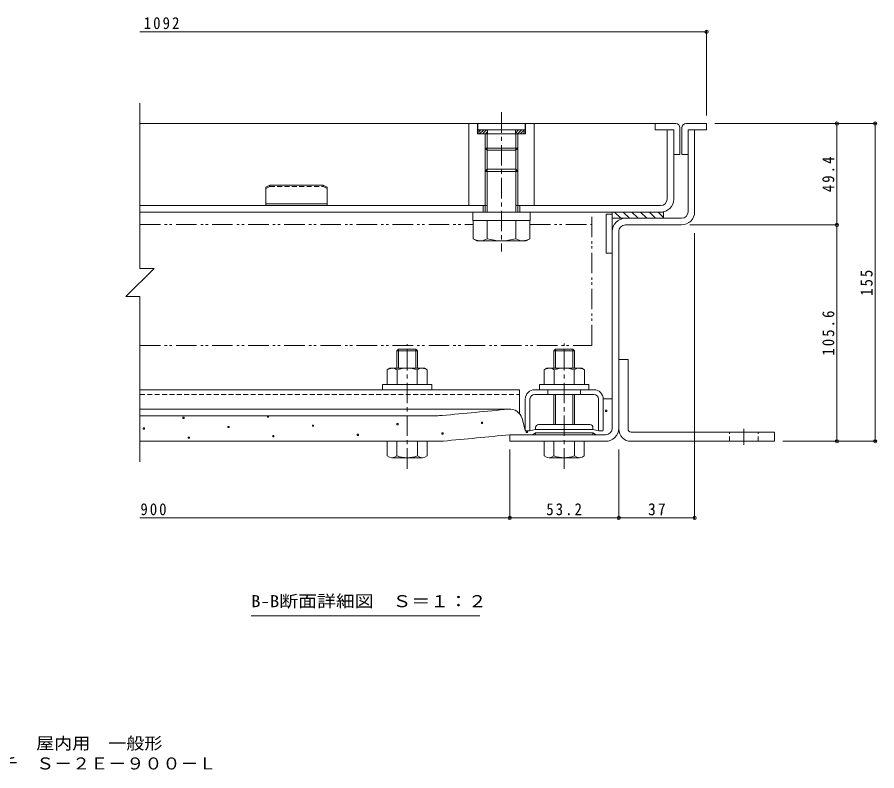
# Model space of a CAD drawing. Units: millimetres at full size. Extents: x -494 to 546, y -392 to 384.
# Drawn here: x 75.5 to 494.8, y -392.4 to -24.8 of the extents above; entities that cross this region are included whole.
import ezdxf
from ezdxf.enums import TextEntityAlignment as Align

# ---------------------------------------------------------------- set-up
doc = ezdxf.new("R2010")
doc.units = ezdxf.units.MM
doc.header["$LTSCALE"] = 2
doc.header["$PDMODE"] = 32
doc.header["$PDSIZE"] = 1.6
for name, pattern in [('CHAIN1', [8, 5, -1, 1, -1]), ('DASHED1', [1.8, 1.2, -0.6]), ('DOUBLE_CHAIN1', [8.8, 5, -1, 0.6, -0.6, 0.6, -1])]:
    doc.linetypes.add(name, pattern=pattern)
for name, color, linetype, lineweight in [('D-1', 3, 'Continuous', 9), ('D-2', 3, 'Continuous', 9), ('D-3', 5, 'Continuous', 5), ('D-4', 4, 'Continuous', 9), ('D-5', 7, 'Continuous', 9), ('D-6', 6, 'Continuous', 9), ('D-7', 134, 'Continuous', 5), ('D-9', 134, 'Continuous', 5), ('D-B', 2, 'Continuous', 9), ('D-C', 2, 'Continuous', 9), ('D-F', 7, 'Continuous', 9), ('F-5_F-5ﾚｲﾔ', 7, 'Continuous', 9)]:
    doc.layers.add(name, color=color, linetype=linetype, lineweight=lineweight)
doc.styles.add('ＭＳ ゴシック', font='')
doc.styles.get('ＭＳ ゴシック').set_extended_font_data('MS Gothic')

msp = doc.modelspace()

# ---------------------------------------------------------------- linework, layer by layer
at = {"layer": 'D-1'}
for p, q in [((368.931, -191.688), (373.431, -191.688)), ((368.931, -225.689), (368.931, -191.688)), ((373.431, -225.711), (373.431, -191.688)), ((374.931, -227.189), (444.931, -227.189)), ((444.931, -227.189), (444.931, -231.689)), ((374.931, -231.689), (444.931, -231.689))]:
    msp.add_line(p, q, dxfattribs=at)
at = {"layer": 'D-1', "linetype": 'CHAIN1'}
msp.add_line((429.931, -233.436), (429.931, -225.547), dxfattribs=at)
at = {"layer": 'D-1', "linetype": 'DASHED1'}
for p, q in [((422.931, -231.69), (422.931, -227.19)), ((436.931, -231.689), (436.931, -227.189))]:
    msp.add_line(p, q, dxfattribs=at)
at = {"layer": 'D-1'}
for radius, start in [(6, 180), (1.5, 180.83382)]:
    msp.add_arc((374.931, -225.689), radius, start, 270, dxfattribs=at)
at = {"layer": 'D-2'}
for p, q in [((392.532, -113.489), (392.532, -79.689)), ((395.732, -79.689), (392.532, -79.689)), ((395.732, -113.489), (395.732, -79.689)), ((303.732, -116.689), (135.424, -116.689)), ((302.732, -116.689), (302.732, -119.889)), ((389.332, -116.689), (319.732, -116.689)), ((320.732, -116.689), (320.732, -119.889)), ((135.424, -119.889), (389.332, -119.889))]:
    msp.add_line(p, q, dxfattribs=at)
for radius in [6.4, 3.2]:
    msp.add_arc((389.332, -113.489), radius, 270, 0, dxfattribs=at)
at = {"layer": 'D-3', "color": 4, "lineweight": 9}
for p, q in [((386.732, -76.689), (135.424, -76.689)), ((386.732, -76.689), (386.732, -79.689)), ((396.732, -76.689), (386.732, -76.689)), ((398.732, -78.689), (398.732, -91.69)), ((399.732, -78.689), (399.732, -91.69)), ((401.732, -76.689), (411.732, -76.689)), ((386.732, -79.689), (395.732, -79.689)), ((395.732, -79.689), (395.732, -91.69)), ((402.732, -79.689), (402.732, -91.69)), ((395.732, -91.69), (398.732, -91.69)), ((399.732, -91.69), (402.732, -91.69)), ((196.732, -107.689), (198.732, -106.689)), ((196.732, -107.689), (196.732, -116.689)), ((198.732, -106.689), (224.732, -106.689)), ((226.732, -107.689), (224.732, -106.689)), ((226.732, -107.689), (226.732, -116.689)), ((226.732, -115.889), (196.732, -115.889)), ((226.732, -116.689), (196.732, -116.689))]:
    msp.add_line(p, q, dxfattribs=at)
at = {"layer": 'D-3', "color": 2, "lineweight": 9}
for p, q in [((402.732, -79.689), (405.932, -79.689)), ((402.732, -119.689), (402.732, -79.689)), ((405.932, -119.689), (405.932, -79.689)), ((399.532, -122.889), (372.131, -122.889)), ((365.731, -225.289), (365.731, -129.289)), ((368.931, -129.289), (368.931, -225.289)), ((372.131, -126.089), (399.532, -126.089)), ((315.732, -231.689), (315.732, -228.489)), ((362.531, -228.489), (315.732, -228.489)), ((315.732, -231.689), (362.531, -231.689))]:
    msp.add_line(p, q, dxfattribs=at)
at = {"layer": 'D-3', "color": 4, "linetype": 'DASHED1', "lineweight": 9}
for p, q in [((198.732, -107.382), (196.732, -108.382)), ((198.732, -107.382), (198.732, -106.689)), ((224.732, -107.382), (226.732, -108.382))]:
    msp.add_line(p, q, dxfattribs=at)
at = {"layer": 'D-3', "color": 6, "lineweight": 9}
for p, q in [((362.731, -120.889), (365.731, -120.889)), ((362.731, -120.889), (362.731, -139.889)), ((365.731, -120.889), (365.731, -139.889)), ((362.731, -139.889), (365.731, -139.889))]:
    msp.add_line(p, q, dxfattribs=at)
at = {"layer": 'D-3', "linetype": 'CHAIN1'}
for p, q in [((265.732, -245.077), (265.732, -184.254)), ((342.331, -245.077), (342.331, -183.944))]:
    msp.add_line(p, q, dxfattribs=at)
at = {"layer": 'D-3'}
for p, q in [((261.544, -186.689), (260.732, -187.501)), ((260.732, -187.501), (260.732, -192.189)), ((260.732, -187.501), (270.732, -187.501)), ((260.732, -187.501), (260.732, -195.989)), ((261.544, -186.689), (269.92, -186.689)), ((261.544, -195.989), (261.544, -186.689)), ((269.92, -186.689), (270.732, -187.501)), ((269.92, -195.989), (269.92, -186.689)), ((270.732, -195.989), (270.732, -187.501)), ((338.144, -186.689), (337.332, -187.501)), ((347.332, -187.501), (337.332, -187.501)), ((337.332, -195.989), (337.332, -187.501)), ((346.52, -186.689), (338.144, -186.689)), ((338.144, -195.989), (338.144, -186.689)), ((346.52, -186.689), (347.332, -187.501)), ((346.52, -195.989), (346.52, -186.689)), ((347.332, -187.501), (347.332, -195.989)), ((337.332, -223.489), (337.332, -208.789)), ((338.144, -223.489), (338.144, -208.789)), ((346.52, -223.489), (346.52, -208.789)), ((347.332, -208.789), (347.332, -223.489)), ((255.932, -231.689), (275.532, -231.689)), ((255.932, -238.795), (255.932, -231.689)), ((260.732, -238.795), (260.732, -231.689)), ((270.732, -238.795), (270.732, -231.689)), ((275.532, -238.795), (275.532, -231.689)), ((332.531, -238.795), (332.531, -231.689)), ((352.131, -231.689), (332.531, -231.689)), ((337.331, -238.795), (337.331, -231.689)), ((347.331, -238.795), (347.331, -231.689)), ((352.131, -238.795), (352.131, -231.689)), ((273.132, -239.69), (258.332, -239.69)), ((349.731, -239.69), (334.931, -239.69))]:
    msp.add_line(p, q, dxfattribs=at)
at = {"layer": 'D-3', "color": 4, "lineweight": 9}
msp.add_lwpolyline([(411.732, -76.689), (411.732, -79.689), (402.732, -79.689)], dxfattribs=at)
at = {"layer": 'D-3', "color": 4, "linetype": 'DASHED1', "lineweight": 9}
msp.add_lwpolyline([(198.732, -107.382), (224.732, -107.382), (224.732, -106.689)], dxfattribs=at)
at = {"layer": 'D-3', "color": 4, "lineweight": 9}
for centre, start, end in [((396.732, -78.689), 0, 90), ((401.732, -78.689), 90, 180)]:
    msp.add_arc(centre, 2, start, end, dxfattribs=at)
at = {"layer": 'D-3', "color": 2, "lineweight": 9}
for centre, radius, start, end in [((399.532, -119.689), 3.2, 270, 0), ((399.532, -119.689), 6.4, 270, 0), ((372.131, -129.289), 6.4, 90, 180), ((372.131, -129.289), 3.2, 90, 180), ((362.531, -225.289), 6.4, 270, 0), ((362.531, -225.289), 3.2, 270, 0)]:
    msp.add_arc(centre, radius, start, end, dxfattribs=at)
at = {"layer": 'D-3'}
for centre, radius, start, end in [((258.332, -236.024), 3.666, 229.1022, 310.89809), ((265.732, -225.274), 14.416, 249.70546, 290.29454), ((273.132, -236.024), 3.666, 229.10191, 310.8978), ((334.931, -236.024), 3.666, 229.1022, 310.89809), ((342.331, -225.274), 14.416, 249.70546, 290.29454), ((349.731, -236.024), 3.666, 229.10191, 310.8978)]:
    msp.add_arc(centre, radius, start, end, dxfattribs=at)
at = {"layer": 'D-4'}
for p, q in [((361.332, -211.019), (365.732, -211.019)), ((361.332, -226.239), (361.332, -211.089)), ((365.732, -225.289), (365.732, -211.019)), ((315.721, -215.96), (135.424, -215.96)), ((135.424, -219.189), (280.064, -219.189)), ((323.332, -226.239), (321.741, -220.533)), ((323.582, -226.489), (323.332, -226.239)), ((328.332, -225.989), (325.382, -226.489)), ((356.332, -225.989), (328.332, -225.989)), ((315.732, -228.489), (326.836, -228.489)), ((325.382, -226.489), (323.582, -226.489)), ((328.332, -227.489), (326.836, -228.489)), ((328.332, -227.489), (356.332, -227.489)), ((356.332, -227.489), (357.827, -228.489)), ((362.532, -228.489), (357.827, -228.489)), ((280.637, -231.689), (135.424, -231.689))]:
    msp.add_line(p, q, dxfattribs=at)
at = {"layer": 'D-4', "color": 134, "lineweight": 5}
for p, q in [((328.332, -224.989), (328.332, -225.989)), ((328.332, -225.989), (356.332, -225.989)), ((354.832, -223.489), (329.832, -223.489)), ((356.332, -224.989), (356.332, -225.989)), ((328.332, -227.489), (356.332, -227.489)), ((328.332, -227.989), (328.332, -227.489)), ((355.832, -228.489), (328.832, -228.489)), ((356.332, -227.989), (356.332, -227.489))]:
    msp.add_line(p, q, dxfattribs=at)
at = {"layer": 'D-4', "color": 2}
for points in [[(362.48, -217.068), (362.48, -216.468), (363.08, -216.468), (363.08, -217.068)], [(156.354, -220.536), (156.354, -219.936), (156.954, -219.936), (156.954, -220.536)], [(197.579, -219.842), (197.579, -219.242), (198.179, -219.242), (198.179, -219.842)], [(137.035, -225.712), (137.035, -225.112), (137.635, -225.112), (137.635, -225.712)], [(178.26, -225.019), (178.26, -224.419), (178.86, -224.419), (178.86, -225.019)], [(219.486, -224.325), (219.486, -223.725), (220.086, -223.725), (220.086, -224.325)], [(260.711, -223.632), (260.711, -223.032), (261.311, -223.032), (261.311, -223.632)], [(301.936, -222.938), (301.936, -222.338), (302.536, -222.338), (302.536, -222.938)], [(158.942, -230.195), (158.942, -229.595), (159.542, -229.595), (159.542, -230.195)], [(200.167, -229.502), (200.167, -228.902), (200.767, -228.902), (200.767, -229.502)], [(241.392, -228.808), (241.392, -228.208), (241.992, -228.208), (241.992, -228.808)], [(282.618, -228.115), (282.618, -227.515), (283.218, -227.515), (283.218, -228.115)], [(323.843, -227.421), (323.843, -226.821), (324.443, -226.821), (324.443, -227.421)]]:
    msp.add_lwpolyline(points, close=True, dxfattribs=at)
at = {"layer": 'D-4'}
msp.add_lwpolyline([(356.332, -225.989), (359.282, -226.489), (361.082, -226.489), (361.332, -226.239)], dxfattribs=at)
for centre, radius, start, end in [((-184.268, 4861.303), 5101.792, 275.2529, 275.61726), ((315.721, -222.21), 6.25, 15.57156, 95.61726), ((280.064, -189.189), 30, 270, 275.2529), ((362.532, -225.289), 3.2, 270, 0), ((-184.268, 4861.303), 5114.292, 275.24643, 275.6105), ((280.637, -201.689), 30, 270, 275.24643)]:
    msp.add_arc(centre, radius, start, end, dxfattribs=at)
at = {"layer": 'D-4', "color": 134, "lineweight": 5}
for centre, radius, start, end in [((329.832, -224.989), 1.5, 90, 180), ((354.832, -224.989), 1.5, 0, 90), ((328.832, -227.989), 0.5, 180, 270), ((355.832, -227.989), 0.5, 270, 0)]:
    msp.add_arc(centre, radius, start, end, dxfattribs=at)
at = {"layer": 'D-5'}
msp.add_line((301.097, -316.86), (189.597, -316.86), dxfattribs=at)
at = {"layer": 'D-6'}
for p, q in [((365.731, -122.889), (365.731, -119.889)), ((390.731, -119.889), (365.731, -119.889)), ((369.87, -122.889), (366.87, -119.889)), ((374.112, -122.889), (371.112, -119.889)), ((378.355, -122.889), (375.355, -119.889)), ((382.598, -122.889), (379.598, -119.889)), ((386.841, -122.889), (383.841, -119.889)), ((390.731, -122.538), (388.083, -119.889)), ((390.731, -122.889), (390.731, -119.889)), ((390.731, -122.889), (365.731, -122.889))]:
    msp.add_line(p, q, dxfattribs=at)
at = {"layer": 'D-7'}
for p, q in [((253.732, -203.989), (253.732, -206.489)), ((277.732, -203.989), (253.732, -203.989)), ((330.332, -203.989), (330.332, -206.489)), ((354.332, -203.989), (330.332, -203.989))]:
    msp.add_line(p, q, dxfattribs=at)
for points in [[(277.732, -203.989), (277.732, -206.489), (253.732, -206.489)], [(354.332, -203.989), (354.332, -206.489), (330.332, -206.489)]]:
    msp.add_lwpolyline(points, dxfattribs=at)
at = {"layer": 'D-9', "linetype": 'DOUBLE_CHAIN1'}
for p, q in [((135.424, -119.889), (355.732, -119.889)), ((355.732, -184.889), (355.732, -119.889)), ((135.424, -125.889), (297.875, -125.889)), ((325.588, -125.889), (355.732, -125.889)), ((135.424, -184.889), (355.732, -184.889))]:
    msp.add_line(p, q, dxfattribs=at)
at = {"layer": 'D-B'}
for p, q in [((257.232, -195.989), (274.232, -195.989)), ((260.824, -196.749), (260.824, -203.989)), ((270.639, -196.749), (270.639, -203.989)), ((275.547, -196.749), (274.232, -195.989)), ((275.547, -196.749), (275.547, -203.989)), ((333.832, -195.989), (350.832, -195.989)), ((337.424, -196.749), (337.424, -203.989)), ((347.239, -196.749), (347.239, -203.989)), ((352.147, -196.749), (350.832, -195.989)), ((352.147, -196.749), (352.147, -203.989))]:
    msp.add_line(p, q, dxfattribs=at)
at = {"layer": 'D-B', "color": 7}
for p, q in [((135.424, -206.489), (320.52, -206.489)), ((320.52, -218.207), (320.52, -206.489)), ((327.932, -206.489), (356.732, -206.489)), ((356.732, -208.789), (327.932, -208.789)), ((323.332, -226.239), (323.332, -211.089)), ((325.632, -226.239), (325.632, -211.089)), ((359.032, -226.239), (359.032, -211.089)), ((361.332, -226.239), (361.332, -211.089)), ((323.582, -226.489), (323.332, -226.239)), ((325.382, -226.489), (325.632, -226.239)), ((359.282, -226.489), (359.032, -226.239)), ((361.082, -226.489), (361.332, -226.239)), ((325.382, -226.489), (323.582, -226.489)), ((361.082, -226.489), (359.282, -226.489))]:
    msp.add_line(p, q, dxfattribs=at)
at = {"layer": 'D-B', "color": 7, "linetype": 'DASHED1'}
for p, q in [((135.424, -208.789), (320.52, -208.789)), ((334.332, -208.789), (334.332, -206.489)), ((350.332, -208.789), (350.332, -206.489))]:
    msp.add_line(p, q, dxfattribs=at)
at = {"layer": 'D-B'}
for points in [[(257.232, -195.989), (255.917, -196.749), (255.917, -203.989), (275.547, -203.989)], [(333.832, -195.989), (332.517, -196.749), (332.517, -203.989), (352.147, -203.989)]]:
    msp.add_lwpolyline(points, dxfattribs=at)
for centre, radius, start, end in [((258.814, -201.766), 5.793, 94.3844, 120.00002), ((258.218, -200.829), 4.842, 57.42751, 88.18785), ((265.732, -212.23), 16.241, 72.4119, 107.58812), ((273.246, -200.829), 4.842, 91.81216, 122.57251), ((272.65, -201.766), 5.793, 60, 85.61562), ((335.414, -201.766), 5.793, 94.3844, 120.00002), ((334.818, -200.829), 4.842, 57.42751, 88.18785), ((342.332, -212.23), 16.241, 72.4119, 107.58812), ((349.846, -200.829), 4.842, 91.81216, 122.57251), ((349.25, -201.766), 5.793, 60, 85.61562)]:
    msp.add_arc(centre, radius, start, end, dxfattribs=at)
at = {"layer": 'D-B', "color": 7}
for centre, radius, start, end in [((327.932, -211.089), 4.6, 90, 180), ((327.932, -211.089), 2.3, 90, 180), ((356.732, -211.089), 4.6, 0, 90), ((356.732, -211.089), 2.3, 0, 90)]:
    msp.add_arc(centre, radius, start, end, dxfattribs=at)
at = {"layer": 'D-C', "linetype": 'CHAIN1'}
msp.add_line((311.732, -71.154), (311.732, -139.016), dxfattribs=at)
at = {"layer": 'D-C'}
for p, q in [((327.732, -76.689), (295.732, -76.689)), ((299.982, -76.939), (299.732, -76.689)), ((299.982, -76.939), (299.982, -81.689)), ((323.482, -76.939), (323.732, -76.689)), ((323.482, -76.939), (323.482, -81.689)), ((327.732, -76.689), (327.732, -116.689)), ((299.982, -81.689), (323.482, -81.689)), ((303.732, -81.689), (303.732, -116.689)), ((304.814, -81.689), (304.814, -116.689)), ((318.649, -81.689), (318.649, -116.689)), ((319.732, -81.689), (319.732, -116.689)), ((318.649, -116.689), (327.732, -116.689))]:
    msp.add_line(p, q, dxfattribs=at)
at = {"layer": 'D-C', "color": 4}
for p, q in [((300.232, -76.689), (300.232, -79.689)), ((300.232, -79.689), (323.232, -79.689)), ((303.732, -81.689), (303.732, -88.607)), ((319.732, -81.689), (303.732, -81.689)), ((304.814, -81.689), (304.814, -89.689)), ((304.982, -79.689), (304.982, -81.689)), ((318.482, -79.689), (318.482, -81.689)), ((318.649, -81.689), (318.649, -89.689)), ((319.732, -81.689), (319.732, -88.607)), ((318.649, -89.689), (304.814, -89.689)), ((318.649, -89.689), (319.732, -88.607))]:
    msp.add_line(p, q, dxfattribs=at)
at = {"layer": 'D-C', "color": 6}
for p, q in [((300.732, -79.689), (322.732, -79.689)), ((300.732, -80.627), (301.67, -79.689)), ((301.084, -81.689), (303.084, -79.689)), ((302.498, -81.689), (304.498, -79.689)), ((303.912, -81.689), (304.982, -80.62)), ((304.982, -79.689), (304.982, -81.689)), ((318.482, -79.689), (318.482, -81.689)), ((318.482, -81.262), (320.054, -79.689)), ((318.482, -79.848), (318.64, -79.689)), ((319.469, -81.689), (321.469, -79.689)), ((320.883, -81.689), (322.732, -79.84)), ((322.297, -81.689), (322.732, -81.255)), ((322.732, -79.689), (322.732, -81.689))]:
    msp.add_line(p, q, dxfattribs=at)
at = {"layer": 'D-C', "color": 5, "lineweight": 5}
for p, q in [((304.814, -98.889), (303.732, -99.972)), ((303.732, -119.889), (303.732, -99.972)), ((304.814, -98.889), (318.649, -98.889)), ((304.814, -119.889), (304.814, -98.889)), ((318.649, -119.889), (318.649, -98.889)), ((319.732, -119.889), (319.732, -99.972)), ((304.804, -132.818), (304.804, -123.889)), ((318.66, -132.818), (318.66, -123.889)), ((325.588, -132.818), (325.588, -123.889)), ((299.732, -133.889), (297.875, -132.818)), ((299.732, -133.889), (323.732, -133.889)), ((323.732, -133.889), (325.588, -132.818))]:
    msp.add_line(p, q, dxfattribs=at)
at = {"layer": 'D-C', "color": 134, "lineweight": 5}
for p, q in [((297.732, -119.889), (325.732, -119.889)), ((325.732, -119.889), (325.732, -123.889))]:
    msp.add_line(p, q, dxfattribs=at)
at = {"layer": 'D-C'}
msp.add_lwpolyline([(295.732, -76.689), (295.732, -116.689), (304.814, -116.689)], dxfattribs=at)
at = {"layer": 'D-C', "color": 4}
for points in [[(300.232, -76.689), (323.232, -76.689), (323.232, -79.689)], [(319.732, -88.607), (303.732, -88.607), (304.814, -89.689)]]:
    msp.add_lwpolyline(points, dxfattribs=at)
at = {"layer": 'D-C', "color": 6}
msp.add_lwpolyline([(300.732, -79.689), (300.732, -81.689), (322.732, -81.689)], dxfattribs=at)
at = {"layer": 'D-C', "color": 5, "lineweight": 5}
for points in [[(303.732, -99.972), (319.732, -99.972), (318.649, -98.889)], [(325.588, -123.889), (297.875, -123.889), (297.875, -132.818)]]:
    msp.add_lwpolyline(points, dxfattribs=at)
at = {"layer": 'D-C', "color": 134, "lineweight": 5}
msp.add_lwpolyline([(297.732, -119.889), (297.732, -123.889), (325.732, -123.889)], dxfattribs=at)
at = {"layer": 'D-C', "color": 5, "lineweight": 5}
for centre, radius, start, end in [((301.965, -125.735), 8.179, 240, 265.61574), ((301.123, -127.056), 6.837, 271.81354, 302.57069), ((311.732, -110.961), 22.928, 252.41203, 287.58795), ((322.34, -127.056), 6.837, 237.42929, 268.18645), ((321.499, -125.735), 8.179, 274.38425, 299.99998)]:
    msp.add_arc(centre, radius, start, end, dxfattribs=at)
at = {"layer": 'D-F'}
for p, q in [((411.732, -31.853), (135.424, -31.853)), ((411.732, -31.253), (411.732, -72.689)), ((135.424, -66.689), (135.424, -147.308)), ((494.567, -76.689), (415.732, -76.689)), ((475.299, -76.689), (475.299, -126.09)), ((493.967, -76.689), (493.967, -231.69)), ((475.899, -126.09), (403.532, -126.09)), ((475.299, -126.09), (475.299, -231.69)), ((405.932, -269.633), (405.932, -130.089)), ((142.306, -147.308), (128.543, -161.071)), ((135.424, -147.308), (142.306, -147.308)), ((135.424, -161.071), (128.543, -161.071)), ((135.424, -161.071), (135.424, -241.689)), ((494.567, -231.69), (448.931, -231.69)), ((315.732, -269.633), (315.732, -235.689)), ((368.931, -269.633), (368.931, -235.689)), ((315.732, -269.033), (135.424, -269.033)), ((368.931, -269.033), (315.732, -269.033)), ((405.932, -269.033), (368.931, -269.033))]:
    msp.add_line(p, q, dxfattribs=at)
for p in [(411.732, -31.853), (475.299, -76.689), (493.967, -76.689), (475.299, -126.09), (475.299, -231.69), (493.967, -231.69), (315.732, -269.033), (368.931, -269.033), (405.932, -269.033)]:
    msp.add_point(p, dxfattribs=at)

# ---------------------------------------------------------------- texts
at = {"layer": 'D-5', "color": 2, "style": 'ＭＳ ゴシック', "width": 1.15}
msp.add_text('B-B断面詳細図\u3000Ｓ＝１：２', height=5.865, dxfattribs=at).set_placement((189.597, -314.36), align=Align.BOTTOM_LEFT)
at = {"layer": 'D-F', "color": 2, "char_height": 5.865, "attachment_point": 7, "style": 'ＭＳ ゴシック'}
for s, insert in [('\\T1.28;\\W0.9;1092', (137.276, -30.653)), ('\\T1.27;\\W0.9;900', (135.649, -267.833)), ('\\T1.28;\\W0.9;53.2', (333.581, -267.833)), ('\\T1.27;\\W0.95;37', (383.182, -267.833))]:
    msp.add_mtext(s, dxfattribs=dict(at, insert=insert))
at = {"layer": 'D-F', "color": 2, "char_height": 5.865, "attachment_point": 7, "rotation": 90, "style": 'ＭＳ ゴシック'}
for s, insert in [('\\T1.28;\\W0.9;49.4', (474.099, -110.139)), ('\\T1.27;\\W0.9;155', (492.767, -160.69)), ('\\T1.28;\\W0.9;105.6', (474.099, -189.89))]:
    msp.add_mtext(s, dxfattribs=dict(at, insert=insert))
at = {"layer": 'F-5_F-5ﾚｲﾔ', "color": 2, "style": 'ＭＳ ゴシック', "width": 1.1}
for s, p in [('１時間遮炎\u3000充填用（充填深さ：３０ｍｍ）\u3000屋内用\u3000一般形', (-100.021, -383.701)), ('スチール製\u3000ステンレス目地\u3000マシンハッチ\u3000Ｓ－２Ｅ－９００－Ｌ', (-100.021, -393.542))]:
    msp.add_text(s, height=5.865, dxfattribs=at).set_placement(p, align=Align.BOTTOM_LEFT)

doc.saveas('drawing.dxf')
